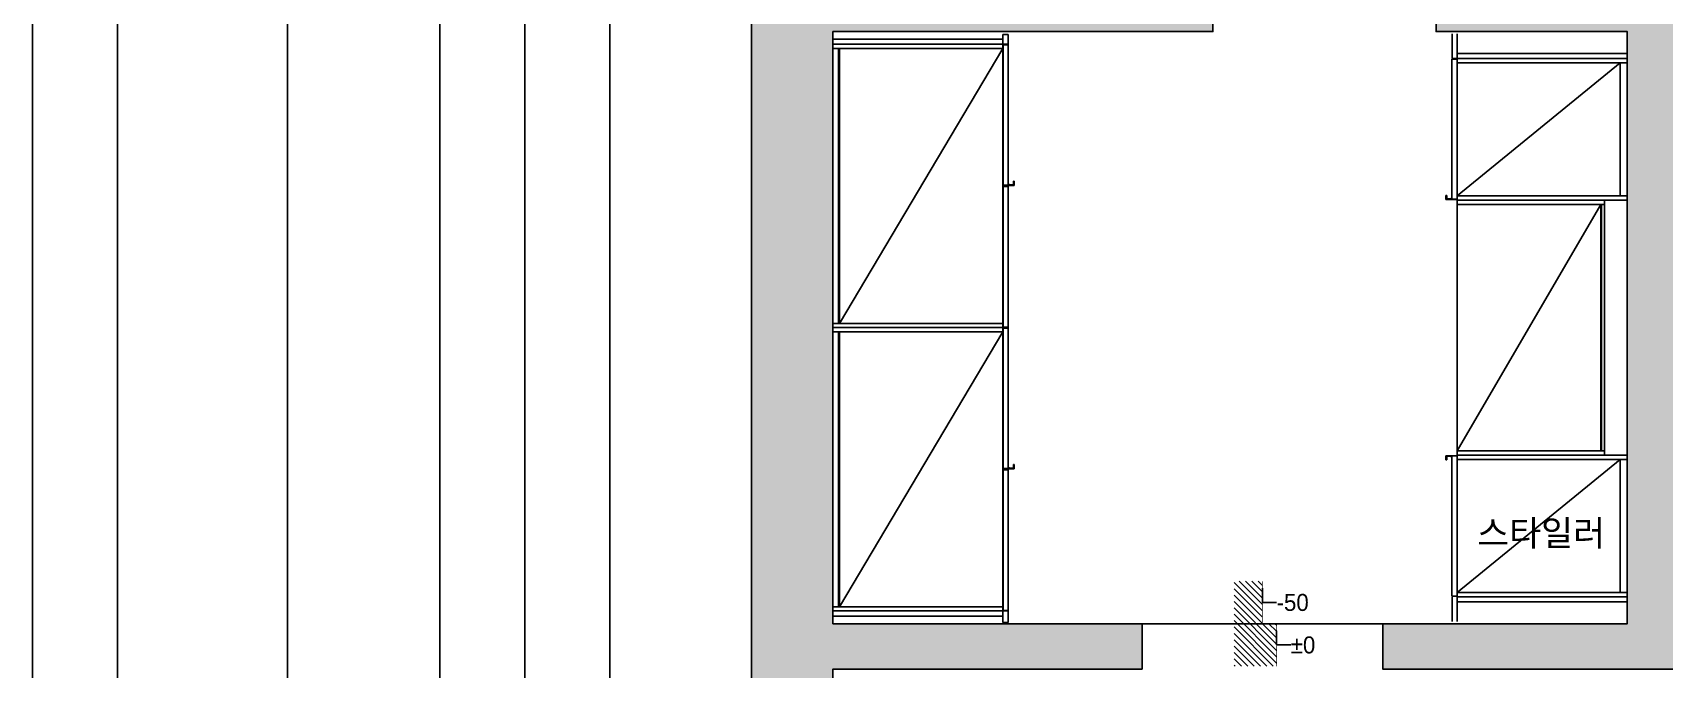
# Model space of a CAD drawing. Header units: millimetres. Extents: x -551172 to 227904, y -3435 to 261611.
# Drawn here: x 141904 to 147665, y 86096 to 88343 of the extents above; entities that cross this region are included whole.
import ezdxf
from ezdxf.enums import TextEntityAlignment as Align

# ---------------------------------------------------------------- set-up
doc = ezdxf.new("R2010")
doc.units = ezdxf.units.MM
doc.header["$LTSCALE"] = 100
doc.layers.get('DEFPOINTS').update_dxf_attribs({"color": 248})
for name, color, linetype in [('C-LEVEL', 7, 'Continuous'), ('C-LEVEL @ 1', 7, 'Continuous'), ('C-SYM', 7, 'Continuous'), ('F-HAT', 251, 'Continuous'), ('F-LEVEL', 7, 'Continuous'), ('F-WALL1', 2, 'Continuous'), ('FORM(YOURNAME)-1', 1, 'Continuous'), ('FORM(YOURNAME)-11', 1, 'Continuous')]:
    doc.layers.add(name, color=color, linetype=linetype)
doc.layers.add('DEFPOINTS @ 1', color=248, linetype='Continuous', plot=False)
doc.styles.get("Standard").update_dxf_attribs({"font": 'romans.shx'})
doc.styles.add('YOURNAME', font='HYWULM.TTF')
doc.styles.add('휴먼엑스포', font='Expo M.ttf')
doc.dimstyles.get("Standard").update_dxf_attribs({"dimtxt": 0.18, "dimasz": 0.18, "dimexe": 0.18, "dimexo": 0.0625, "dimgap": 0.09, "dimtad": 0, "dimtih": 1, "dimtoh": 1, "dimdec": 4, "dimzin": 0, "dimdsep": 46, "dimtxsty": 'Standard', "dimcen": 0.09, "dimadec": 0, "dimazin": 0, "dimtfac": 1, "dimtdec": 4, "dimtofl": 0, "dimtmove": 0, "dimatfit": 3, "dimfxl": 0, "dimtolj": 1, "dimtzin": 0, "dimarcsym": 0})

# ---------------------------------------------------------------- blocks, each defined once
blk = doc.blocks.new('FORM-ELEVATION')
at = {"layer": 'DEFPOINTS', "color": 158}
for points in [[(-10309, -21692), (71691, -21692), (71691, 35708), (-10309, 35708)], [(-8309, 33708), (61071, 33708), (61071, -19692), (-8309, -19692)]]:
    blk.add_lwpolyline(points, close=True, dxfattribs=at)
at = {"layer": 'FORM(YOURNAME)-11', "color": 250}
blk.add_lwpolyline([(-11309, -22692), (72691, -22692), (72691, 36708), (-11309, 36708)], close=True, dxfattribs=at)
at = {"layer": 'FORM(YOURNAME)-11', "color": 3, "style": 'YOURNAME'}
for tag, height, p in [('1', 450, (71041, -1219)), ('2', 450, (71041, -1863)), ('3', 450, (71041, -3150)), ('4', 450, (71041, -5081)), ('5', 515, (71041, -7398)), ('6', 515, (71041, -9650)), ('7', 515, (71041, -11903)), ('8', 515, (71041, -14155)), ('9', 515, (71041, -16408)), ('10', 515, (66791, -18596)), ('11', 515, (71041, -18660)), ('12', 515, (66791, -20848)), ('13', 515, (71041, -20848))]:
    blk.add_attdef(tag, text='', height=height, dxfattribs=at).set_placement(p, align=Align.MIDDLE_RIGHT)
blk = doc.blocks.new('*U697')
at = {"layer": 'FORM(YOURNAME)-1', "xscale": 0.3, "yscale": 0.3, "zscale": 0.3}
blk.add_blockref('FORM-ELEVATION', (145297, 84487.8), dxfattribs=at)
blk = doc.blocks.new('C-SYM-LEVEL-2')
at = {"layer": 'C-SYM', "style": 'YOURNAME'}
blk.add_attdef('부위', text='', height=60, dxfattribs=at).set_placement((-68456.5, -41156.5), align=Align.MIDDLE_LEFT)
at = {"layer": 'DEFPOINTS @ 1', "has_arrowhead": 0}
blk.add_leader([(-68506.5, -41106.5), (-68506.5, -41156.5), (-68456.5, -41156.5)], dimstyle='Standard', override={"dimscale": 1, "dimasz": 1, "dimtxsty": 'YOURNAME', "dimldrblk": 'Dot'}, dxfattribs=at)
blk = doc.blocks.new('*U705')
at = {"layer": 'C-LEVEL'}
ref = blk.add_blockref('C-SYM-LEVEL-2', (214752.1, 127488.3), dxfattribs=at)
ref.add_attrib('부위', '-50', dxfattribs={"layer": 'C-LEVEL @ 1', "height": 60, "style": 'YOURNAME'}).set_placement((146295.6, 86331.8), align=Align.MIDDLE_LEFT)
blk = doc.blocks.new('*U706')
at = {"layer": 'C-LEVEL'}
ref = blk.add_blockref('C-SYM-LEVEL-2', (214802.1, 127338.3), dxfattribs=at)
ref.add_attrib('부위', '%%p0', dxfattribs={"layer": 'C-LEVEL @ 1', "height": 60, "style": 'YOURNAME'}).set_placement((146345.6, 86181.8), align=Align.MIDDLE_LEFT)

msp = doc.modelspace()

# ---------------------------------------------------------------- hatches: boundary and pattern name
at = {"layer": 'C-LEVEL'}
h = msp.add_hatch(dxfattribs=at)
h.set_pattern_fill('ANSI31', color=1, scale=5, angle=90)
h.set_pattern_definition([(135, (114444.797, 407851.05), (-11.22532015, -11.22532015), [])])
h.paths.add_polyline_path([(146145.6, 86106.8), (146145.6, 86406.8), (146245.6, 86406.8), (146245.6, 86256.8), (146295.6, 86256.8), (146295.6, 86106.8)])
at = {"layer": 'F-HAT'}
h = msp.add_hatch(color=256, dxfattribs=at)
h.dxf.hatch_style = 1
h.paths.add_polyline_path([(146000.6, 91301.8), (146042.1, 91616.8), (144642.1, 91616.8), (144642.1, 93089.8), (145217.1, 93089.8), (145217.1, 93320.8), (144442.1, 93320.8), (144442.1, 79859.8), (145476.6, 79859.8), (145476.6, 80052.8), (144706.6, 80052.8), (144706.6, 81641.8), (145489.6, 81641.8), (145489.6, 81891.8), (144729.6, 81891.8), (144729.6, 86096.8), (145820.6, 86096.8), (145820.6, 86256.8), (144729.6, 86256.8), (144729.6, 88346.8), (146070.6, 88346.8), (146070.6, 88496.8), (144690.6, 88496.8), (144690.6, 91301.8)])
h.paths.add_polyline_path([(147533.6, 91301.8), (147533.6, 88496.8), (146858.6, 88496.8), (146858.6, 88346.8), (147533.6, 88346.8), (147533.6, 86256.8), (146670.6, 86256.8), (146670.6, 86096.8), (148220.6, 86096.8), (148220.6, 86256.8), (147705.6, 86256.8), (147705.6, 87608.8), (148405.6, 87608.8), (148405.6, 87763.8), (147695.6, 87763.8), (147695.6, 91300.8), (148485.6, 91300.8), (148485.6, 91915.8), (147700.6, 91915.8), (147700.6, 93120.8), (148460.6, 93120.8), (148460.6, 93320.8), (146834.6, 93320.8), (146834.6, 93089.8), (147544.6, 93089.8), (147544.6, 92186.8), (146802.1, 92186.8), (146802.1, 91616.8), (146843.6, 91301.8)])
h.paths.add_polyline_path([(146952.1, 91616.8), (146952.1, 92036.8), (147544.6, 92036.8), (147544.6, 91616.8)], flags=16)
h.paths.add_polyline_path([(147700.6, 91450.8), (147700.6, 91765.8), (148335.6, 91765.8), (148335.6, 91450.8)], flags=16)
h.paths.add_polyline_path([(149448.6, 86256.8), (149175.6, 86256.8), (149175.6, 86096.8), (149220.6, 86096.8), (149220.6, 81891.8), (148788.6, 81891.8), (148788.6, 81641.8), (149448.6, 81641.8), (149448.6, 81836.8)])
h.paths.add_polyline_path([(149401.6, 80059.8), (149401.6, 80694.8), (149206.6, 80694.8), (149206.6, 80402.8), (149206.6, 80059.8), (149196.6, 80059.8), (149196.6, 79859.8), (149911.6, 79859.8), (149911.6, 80059.8)])
h.paths.add_polyline_path([(154995.6, 80469.8), (155500.6, 80469.8), (155500.6, 80724.8), (154995.6, 80724.8), (154995.6, 85991.8), (156935.6, 85991.8), (156935.6, 85371.8), (157085.6, 85371.8), (157085.6, 85689.8), (157400.6, 85689.8), (157400.6, 85847.8), (157120.6, 85847.8), (157120.6, 86194.8), (154804.6, 86194.8), (154804.6, 80059.8), (154294.6, 80059.8), (154294.6, 79859.8), (154995.6, 79859.8), (154995.6, 80044.8)])
h.paths.add_polyline_path([(154995.6, 80044.8), (154995.6, 79859.8), (156640.6, 79859.8, 0.191132), (158008.8, 80469.8), (157795.6, 80469.8), (157773.9, 80469.8, -0.151278), (156640.6, 80044.8)])
h.paths.add_polyline_path([(158998.6, 80469.8), (158998.6, 80669.8), (158485.6, 80669.8), (158485.6, 85689.8), (158530.6, 85689.8), (158530.6, 85847.8), (158250.6, 85847.8), (158250.6, 85689.8), (158295.6, 85689.8), (158295.6, 80724.8), (157795.6, 80724.8), (157795.6, 80469.8)])
h.paths.add_polyline_path([(161980.6, 80469.8), (161980.6, 89425.8), (159090.6, 89425.8), (159090.6, 88310.8), (159005.6, 88310.8), (159005.6, 88150.8), (159090.6, 88150.8), (159090.6, 87350.8), (159250.6, 87350.8), (159250.6, 89200.8), (161780.6, 89200.8), (161780.6, 87505.8), (160035.6, 87505.8), (160035.6, 87350.8), (160965.6, 87350.8), (160965.6, 86142.8), (159700.6, 86142.8), (159700.6, 85847.8), (159380.6, 85847.8), (159380.6, 85689.8), (159695.6, 85689.8), (159695.6, 85364.8), (159848.6, 85364.8), (159848.6, 85984.8), (161788.6, 85984.8), (161788.6, 80669.8), (161278.6, 80669.8), (161278.6, 80469.8)])
h.paths.add_polyline_path([(161120.6, 86142.8), (161120.6, 87350.8), (161780.6, 87350.8), (161780.6, 86142.8)], flags=16)
h.paths.add_polyline_path([(155585.6, 87650.8), (155585.6, 87805.8), (153180.6, 87805.8), (153180.6, 92845.8), (153690.6, 92845.8), (153690.6, 93045.8), (153180.6, 93045.8), (153180.6, 93320.8), (152465.6, 93320.8), (152465.6, 93120.8), (153000.6, 93120.8), (153000.6, 90795.8), (152600.6, 90795.8), (152600.6, 90550.8), (152995.6, 90550.8), (152995.6, 87650.8)])
h.paths.add_polyline_path([(156675.6, 88310.8), (156675.6, 91102.8), (157445.6, 91102.8), (157445.6, 93045.8), (156205.6, 93045.8), (156205.6, 92845.8), (157237.6, 92845.8), (157237.6, 91575.8), (156485.6, 91575.8), (156485.6, 87805.8), (156435.6, 87805.8), (156435.6, 87650.8), (156670.6, 87650.8), (156670.6, 88150.8), (157090.6, 88150.8), (157090.6, 88310.8)])
h.paths.add_polyline_path([(156675.6, 91202.8), (156675.6, 91475.8), (157237.6, 91475.8), (157237.6, 91202.8)], flags=16)
h.paths.add_polyline_path([(159090.6, 90422.8), (159350.6, 90422.8), (159350.6, 91232.8), (159090.6, 91232.8)])
h.paths.add_polyline_path([(150970.6, 91300.8), (150970.6, 90550.8), (151240.6, 90550.8), (151240.6, 91640.8), (149970.6, 91640.8), (149970.6, 91300.8)])

# ---------------------------------------------------------------- linework, layer by layer
at = {"layer": 'C-LEVEL', "color": 2, "const_width": 2}
msp.add_lwpolyline([(146245.6, 86406.8), (146245.6, 86256.8), (146295.6, 86256.8), (146295.6, 86106.8)], dxfattribs=at)
at = {"layer": 'DEFPOINTS'}
for points in [[(163080.6, 94145.8), (143342.1, 94145.8), (143342.1, 78759.8), (163080.6, 78759.8)], [(162780.6, 93845.8), (143642.1, 93845.8), (143642.1, 79059.8), (162780.6, 79059.8)], [(162480.6, 93545.8), (143942.1, 93545.8), (143942.1, 79359.8), (162480.6, 79359.8)]]:
    msp.add_lwpolyline(points, close=True, dxfattribs=at)
at = {"layer": 'F-HAT'}
for p, q in [((144729.6, 88319.8), (144729.6, 88301.8)), ((145329.6, 88319.8), (144729.6, 88319.8)), ((145329.6, 88336.5), (145329.6, 88301.8)), ((145347.6, 88336.5), (145329.6, 88336.5)), ((145329.6, 88301.8), (145329.6, 88319.8)), ((145347.6, 88301.8), (145347.6, 88336.5)), ((146915.6, 88251.8), (146915.6, 88339.3)), ((146933.6, 88251.8), (146933.6, 88339.3)), ((145329.6, 88301.8), (144729.6, 88301.8)), ((144729.6, 88301.8), (144729.6, 87301.8)), ((144729.6, 88301.8), (145329.6, 88301.8)), ((145329.6, 88286.8), (144729.6, 88286.8)), ((144748.6, 88286.8), (144748.6, 87316.8)), ((144752.6, 87316.8), (145329.6, 88286.8)), ((144752.6, 87316.8), (144752.6, 88286.8)), ((145329.6, 88301.8), (145347.6, 88301.8)), ((145347.6, 88301.8), (145329.6, 88301.8)), ((145329.6, 88301.8), (145329.6, 86301.8)), ((145329.6, 87301.8), (145329.6, 88301.8)), ((145330.6, 88299), (145331.4, 88299.8)), ((145330.6, 87805.6), (145330.6, 88299)), ((145331.4, 88299.8), (145347.7, 88299.8)), ((145347.6, 86301.8), (145347.6, 88301.8)), ((145347.7, 88299.8), (145348.5, 88299)), ((145348.5, 88299), (145348.5, 87805.6)), ((146915.6, 88249.8), (146914.8, 88249)), ((146914.8, 88249), (146914.8, 87755.6)), ((146915.6, 88251.8), (146933.6, 88251.8)), ((146931.8, 88249.8), (146915.6, 88249.8)), ((146932.6, 88249), (146931.8, 88249.8)), ((146932.6, 87755.6), (146932.6, 88249)), ((146933.6, 88269.8), (147533.6, 88269.8)), ((146933.6, 88251.8), (146933.6, 87751.8)), ((146933.6, 88251.8), (147533.6, 88251.8)), ((147533.6, 87751.8), (147533.6, 88251.8)), ((146933.6, 88236.8), (147533.6, 88236.8)), ((146933.6, 87766.8), (147508.6, 88236.8)), ((147508.6, 87766.8), (147508.6, 88236.8)), ((145329.6, 87808.3), (145330.6, 87808.3)), ((145329.6, 87803.8), (145329.6, 87808.3)), ((145369.4, 87803.8), (145329.6, 87803.8)), ((145330.6, 87808.3), (145330.6, 87804.8)), ((145331.4, 87804.8), (145330.6, 87805.6)), ((145330.6, 87804.8), (145349.3, 87804.8)), ((145347.7, 87804.8), (145331.4, 87804.8)), ((145348.5, 87805.6), (145347.7, 87804.8)), ((145349.3, 87804.8), (145349.3, 87809.8)), ((145349.3, 87809.8), (145350.3, 87809.8)), ((145350.3, 87809.8), (145350.3, 87806)), ((145350.3, 87806), (145367, 87806)), ((145367, 87806), (145367.1, 87806.1)), ((145367.1, 87806.1), (145367.2, 87806.2)), ((145367.2, 87818.1), (145367.2, 87818.3)), ((145367.2, 87818.3), (145367.4, 87818.3)), ((145367.2, 87806.2), (145367.2, 87818.1)), ((145367.4, 87818.3), (145369.4, 87818.3)), ((145369.4, 87818.3), (145369.6, 87818.3)), ((145369.6, 87803.9), (145369.4, 87803.8)), ((145369.6, 87818.3), (145369.6, 87818.1)), ((145369.6, 87818.1), (145369.6, 87804)), ((145369.6, 87804), (145369.6, 87803.9)), ((146893.7, 87768.3), (146893.6, 87768.1)), ((146893.6, 87768.1), (146893.6, 87754)), ((146893.6, 87754), (146893.7, 87753.9)), ((146893.8, 87768.3), (146893.7, 87768.3)), ((146893.7, 87753.9), (146893.8, 87753.8)), ((146895.9, 87768.3), (146893.8, 87768.3)), ((146893.8, 87753.8), (146933.6, 87753.8)), ((146896.1, 87768.3), (146895.9, 87768.3)), ((146896.1, 87768.1), (146896.1, 87768.3)), ((146896.1, 87756.2), (146896.1, 87768.1)), ((146896.2, 87756.1), (146896.1, 87756.2)), ((146896.3, 87756), (146896.2, 87756.1)), ((146912.9, 87756), (146896.3, 87756)), ((146913.9, 87759.8), (146912.9, 87759.8)), ((146912.9, 87759.8), (146912.9, 87756)), ((146913.9, 87754.8), (146913.9, 87759.8)), ((146932.6, 87754.8), (146913.9, 87754.8)), ((146914.8, 87755.6), (146915.6, 87754.8)), ((146915.6, 87754.8), (146931.8, 87754.8)), ((146931.8, 87754.8), (146932.6, 87755.6)), ((146933.6, 87758.3), (146932.6, 87758.3)), ((146932.6, 87758.3), (146932.6, 87754.8)), ((146933.6, 87766.8), (147533.6, 87766.8)), ((146933.6, 87753.8), (146933.6, 87758.3)), ((146933.6, 87751.8), (147453.6, 87751.8)), ((146933.6, 86851.8), (146933.6, 87751.8)), ((146933.6, 87751.8), (147533.6, 87751.8)), ((147453.6, 87736.8), (146933.6, 87736.8)), ((146933.6, 86866.8), (147440.2, 87736.8)), ((147440.2, 87736.8), (147440.2, 86866.8)), ((147442.5, 87736.8), (147442.5, 86866.8)), ((147453.6, 87751.8), (147453.6, 86851.8)), ((144729.6, 87316.8), (145329.6, 87316.8)), ((145329.6, 87301.8), (144729.6, 87301.8)), ((144729.6, 87301.8), (144729.6, 86301.8)), ((144729.6, 87301.8), (145329.6, 87301.8)), ((145329.6, 87286.8), (144729.6, 87286.8)), ((144748.6, 87286.8), (144748.6, 86316.8)), ((144752.6, 86316.8), (145329.6, 87286.8)), ((144752.6, 86316.8), (144752.6, 87286.8)), ((145329.6, 86301.8), (145329.6, 87301.8)), ((145330.6, 87299), (145331.4, 87299.8)), ((145330.6, 86805.6), (145330.6, 87299)), ((145331.4, 87299.8), (145347.7, 87299.8)), ((145347.7, 87299.8), (145348.5, 87299)), ((145348.5, 87299), (145348.5, 86805.6)), ((147453.6, 86866.8), (146933.6, 86866.8)), ((145329.6, 86808.3), (145330.6, 86808.3)), ((145329.6, 86803.8), (145329.6, 86808.3)), ((145330.6, 86808.3), (145330.6, 86804.8)), ((145331.4, 86804.8), (145330.6, 86805.6)), ((145348.5, 86805.6), (145347.7, 86804.8)), ((145349.3, 86804.8), (145349.3, 86809.8)), ((145349.3, 86809.8), (145350.3, 86809.8)), ((145350.3, 86809.8), (145350.3, 86806)), ((145350.3, 86806), (145367, 86806)), ((145367, 86806), (145367.1, 86806.1)), ((145367.1, 86806.1), (145367.2, 86806.2)), ((145367.2, 86818.1), (145367.2, 86818.3)), ((145367.2, 86818.3), (145367.4, 86818.3)), ((145367.2, 86806.2), (145367.2, 86818.1)), ((145367.4, 86818.3), (145369.4, 86818.3)), ((145369.4, 86818.3), (145369.6, 86818.3)), ((145369.6, 86818.3), (145369.6, 86818.1)), ((145369.6, 86818.1), (145369.6, 86804)), ((146893.6, 86849.6), (146893.7, 86849.8)), ((146893.6, 86835.5), (146893.6, 86849.6)), ((146893.7, 86835.4), (146893.6, 86835.5)), ((146893.7, 86849.8), (146893.8, 86849.8)), ((146893.8, 86835.3), (146893.7, 86835.4)), ((146893.8, 86849.8), (146933.6, 86849.8)), ((146895.9, 86835.3), (146893.8, 86835.3)), ((146896.1, 86835.4), (146895.9, 86835.3)), ((146896.2, 86847.6), (146896.1, 86847.4)), ((146896.1, 86847.4), (146896.1, 86835.5)), ((146896.1, 86835.5), (146896.1, 86835.4)), ((146896.3, 86847.6), (146896.2, 86847.6)), ((146912.9, 86847.6), (146896.3, 86847.6)), ((146912.9, 86843.8), (146912.9, 86847.6)), ((146913.9, 86843.8), (146912.9, 86843.8)), ((146932.6, 86848.8), (146913.9, 86848.8)), ((146913.9, 86848.8), (146913.9, 86843.8)), ((146914.8, 86848), (146915.6, 86848.8)), ((146914.8, 86354.6), (146914.8, 86848)), ((146915.6, 86848.8), (146931.8, 86848.8)), ((146931.8, 86848.8), (146932.6, 86848)), ((146932.6, 86845.3), (146932.6, 86848.8)), ((146932.6, 86848), (146932.6, 86354.6)), ((146933.6, 86845.3), (146932.6, 86845.3)), ((147453.6, 86851.8), (146933.6, 86851.8)), ((146933.6, 86851.8), (146933.6, 86351.8)), ((146933.6, 86851.8), (147533.6, 86851.8)), ((146933.6, 86849.8), (146933.6, 86845.3)), ((146933.6, 86836.8), (147533.6, 86836.8)), ((146933.6, 86366.8), (147508.6, 86836.8)), ((147508.6, 86366.8), (147508.6, 86836.8)), ((147533.6, 86351.8), (147533.6, 86851.8)), ((145369.4, 86803.8), (145329.6, 86803.8)), ((145330.6, 86804.8), (145349.3, 86804.8)), ((145347.7, 86804.8), (145331.4, 86804.8)), ((145369.6, 86803.9), (145369.4, 86803.8)), ((145369.6, 86804), (145369.6, 86803.9)), ((146915.6, 86353.8), (146914.8, 86354.6)), ((146931.8, 86353.8), (146915.6, 86353.8)), ((146915.6, 86351.8), (146915.6, 86264.3)), ((146932.6, 86354.6), (146931.8, 86353.8)), ((146933.6, 86366.8), (147533.6, 86366.8)), ((146933.6, 86351.8), (147533.6, 86351.8)), ((146933.6, 86351.8), (146933.6, 86264.3)), ((144729.6, 86316.8), (145329.6, 86316.8)), ((144729.6, 86301.8), (144729.6, 86283.8)), ((145329.6, 86301.8), (144729.6, 86301.8)), ((144729.6, 86301.8), (145329.6, 86301.8)), ((145329.6, 86301.8), (145329.6, 86261.5)), ((145347.6, 86301.8), (145329.6, 86301.8)), ((145329.6, 86283.8), (145329.6, 86301.8)), ((145329.6, 86301.8), (145347.6, 86301.8)), ((145347.6, 86261.5), (145347.6, 86301.8)), ((146933.6, 86333.8), (147533.6, 86333.8)), ((144729.6, 86283.8), (145329.6, 86283.8)), ((145329.6, 86261.5), (145347.6, 86261.5))]:
    msp.add_line(p, q, dxfattribs=at)
for points in [[(145331.4, 87303.8), (145330.6, 87304.6), (145330.6, 87799), (145331.4, 87799.8), (145347.8, 87799.8), (145348.6, 87799), (145348.6, 87304.6), (145347.8, 87303.8)], [(145331.4, 86303.8), (145330.6, 86304.6), (145330.6, 86799), (145331.4, 86799.8), (145347.8, 86799.8), (145348.6, 86799), (145348.6, 86304.6), (145347.8, 86303.8)]]:
    msp.add_lwpolyline(points, close=True, dxfattribs=at)
at = {"layer": 'F-LEVEL'}
msp.add_line((145820.6, 86256.8), (146670.6, 86256.8), dxfattribs=at)
at = {"layer": 'F-WALL1'}
msp.add_lwpolyline([(144442.1, 79859.8), (144442.1, 93320.8), (145217.1, 93320.8), (145217.1, 93089.8), (144642.1, 93089.8), (144642.1, 91616.8), (146042.1, 91616.8), (146000.6, 91301.8), (144690.6, 91301.8), (144690.6, 88496.8), (146070.6, 88496.8), (146070.6, 88346.8), (144729.6, 88346.8), (144729.6, 86256.8), (145820.6, 86256.8), (145820.6, 86096.8), (144729.6, 86096.8), (144729.6, 81891.8), (145489.6, 81891.8), (145489.6, 81641.8), (144706.6, 81641.8), (144706.6, 80052.8), (145476.6, 80052.8), (145476.6, 79859.8)], close=True, dxfattribs=at)
msp.add_lwpolyline([(148460.6, 93320.8), (146834.6, 93320.8), (146834.6, 93089.8), (147544.6, 93089.8), (147544.6, 92186.8), (146802.1, 92186.8), (146802.1, 91616.8), (146843.6, 91301.8), (147533.6, 91301.8), (147533.6, 88496.8), (146858.6, 88496.8), (146858.6, 88346.8), (147533.6, 88346.8), (147533.6, 86256.8), (146670.6, 86256.8), (146670.6, 86096.8), (148220.6, 86096.8)], dxfattribs=at)

# ---------------------------------------------------------------- block references
for name in ['*U697', '*U705', '*U706']:
    msp.add_blockref(name, (0, 0), dxfattribs=at)

# ---------------------------------------------------------------- texts
at = {"layer": 'F-HAT', "style": '휴먼엑스포'}
msp.add_text('스타일러', height=90, dxfattribs=at).set_placement((147003.6, 86531.7))

doc.saveas('drawing.dxf')
